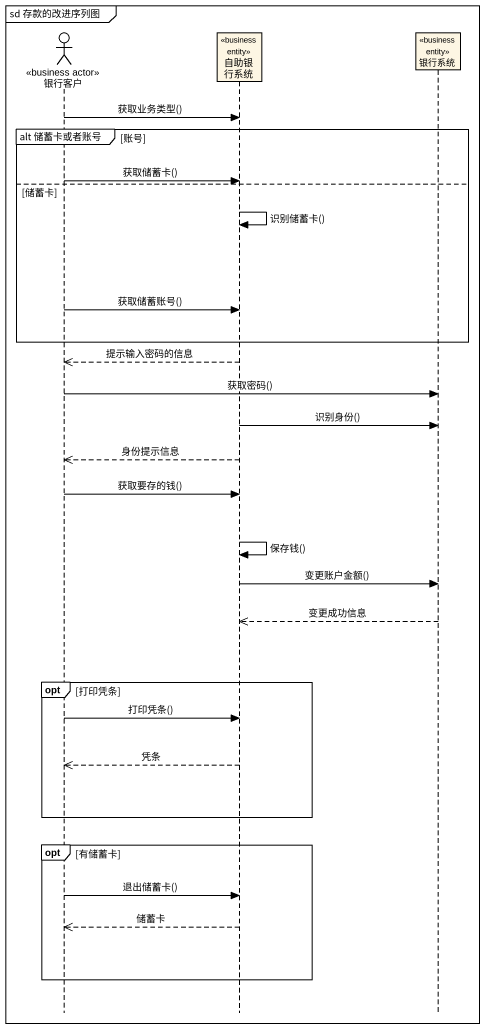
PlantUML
@startuml
mainframe sd 存款的改进序列图
hide footbox
actor 银行客户 <<business actor>>
participant 自助银行系统 <<business entity>>
participant 银行系统 <<business entity>>

银行客户 -> 自助银行系统 : 获取业务类型()
group alt 储蓄卡或者账号 [账号]
  银行客户 -> 自助银行系统 : 获取储蓄卡()
else 储蓄卡
  自助银行系统 -> 自助银行系统 : 识别储蓄卡()
  银行客户 -> 自助银行系统 : 获取储蓄账号()
end
自助银行系统 -->> 银行客户 : 提示输入密码的信息
银行客户 -> 银行系统 : 获取密码()
自助银行系统 -> 银行系统 : 识别身份()
自助银行系统 -->> 银行客户 : 身份提示信息
银行客户 -> 自助银行系统 : 获取要存的钱()
自助银行系统 -> 自助银行系统 : 保存钱()
自助银行系统 -> 银行系统 : 变更账户金额()
银行系统 -->> 自助银行系统 : 变更成功信息
opt 打印凭条
  银行客户 -> 自助银行系统 : 打印凭条()
  自助银行系统 -->> 银行客户 : 凭条
end
opt 有储蓄卡
  银行客户 -> 自助银行系统 : 退出储蓄卡()
  自助银行系统 -->> 银行客户 : 储蓄卡
end
@enduml
